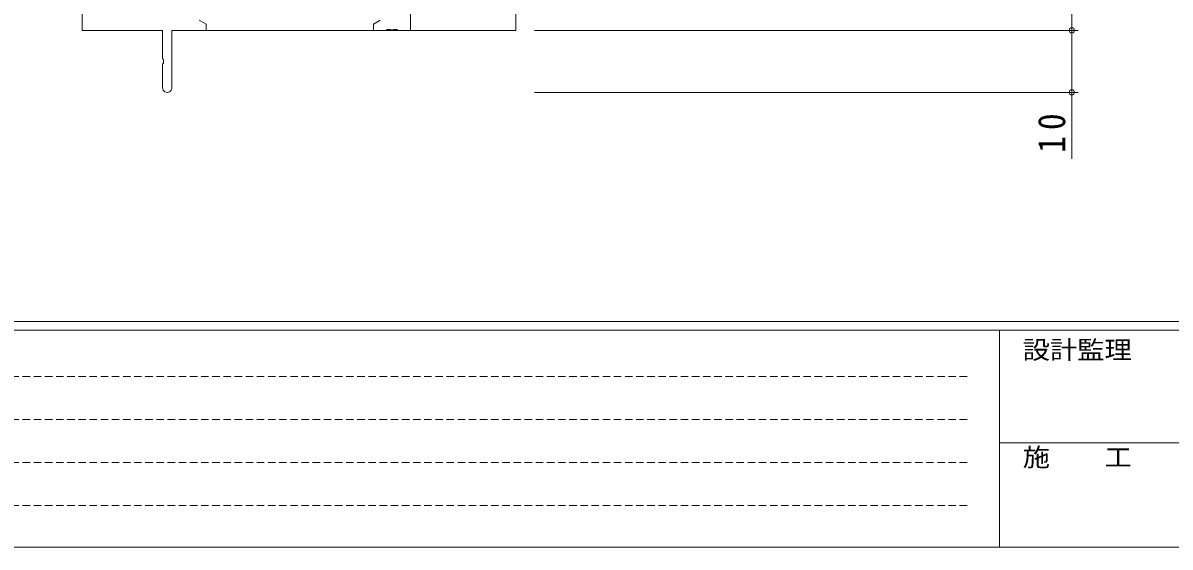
# Model space of a CAD drawing. Units: millimetres on the paper. Extents: x -420 to 373, y -297 to 267.
# Drawn here: x -317.6 to -132.6, y -297 to -212.5 of the extents above; entities that cross this region are included whole.
import ezdxf
from ezdxf.enums import TextEntityAlignment as Align

# ---------------------------------------------------------------- set-up
doc = ezdxf.new("R2010")
doc.units = ezdxf.units.MM
doc.linetypes.add('DASHED1', pattern=[1.8, 1.2, -0.6])
for name, color, linetype, lineweight in [('0-1_YKK_ZWAK', 7, 'Continuous', 9), ('0-3_YKK_11', 7, 'Continuous', 9), ('0-4_YKK_12', 2, 'Continuous', 9), ('0-7_YKK_D', 6, 'Continuous', 9)]:
    doc.layers.add(name, color=color, linetype=linetype, lineweight=lineweight)
doc.styles.add('ＭＳ ゴシック', font='')
doc.styles.get('ＭＳ ゴシック').set_extended_font_data('MS Gothic')

msp = doc.modelspace()

# ---------------------------------------------------------------- linework, layer by layer
at = {"layer": '0-1_YKK_ZWAK'}
for p, q in [((352.3, -260.6), (-417.7, -260.6)), ((314.5, -262), (-417.7, -262)), ((-160.1, -262), (-160.1, -297)), ((-160.1, -280.199), (-31.3, -280.199)), ((-417.7, -297), (314.5, -297))]:
    msp.add_line(p, q, dxfattribs=at)
at = {"layer": '0-1_YKK_ZWAK', "linetype": 'DASHED1'}
for p, q in [((-413.101, -269.512), (-164.909, -269.512)), ((-413.101, -276.441), (-164.909, -276.441)), ((-413.101, -283.37), (-164.909, -283.37)), ((-413.101, -290.298), (-164.909, -290.298))]:
    msp.add_line(p, q, dxfattribs=at)
at = {"layer": '0-3_YKK_11'}
for p, q in [((-255.105, -201.657), (-255.105, -213.657)), ((-308.105, -213.657), (-308.105, -202.357)), ((-289.196, -212.027), (-288.105, -212.657)), ((-288.105, -212.657), (-288.105, -213.657)), ((-261.105, -212.657), (-260.014, -212.027)), ((-261.105, -213.657), (-261.105, -212.657)), ((-295.105, -213.657), (-308.105, -213.657)), ((-295.105, -218.199), (-295.105, -213.657)), ((-293.605, -213.657), (-293.605, -222.907)), ((-288.105, -213.657), (-293.605, -213.657)), ((-259.063, -213.657), (-261.105, -213.657)), ((-258.88, -213.537), (-259.063, -213.657)), ((-258.33, -213.537), (-258.88, -213.537)), ((-258.147, -213.657), (-258.33, -213.537)), ((-258.063, -213.657), (-258.147, -213.657)), ((-257.88, -213.537), (-258.063, -213.657)), ((-257.33, -213.537), (-257.88, -213.537)), ((-257.147, -213.657), (-257.33, -213.537)), ((-255.105, -213.657), (-257.147, -213.657)), ((-294.985, -218.382), (-295.105, -218.199)), ((-294.985, -218.932), (-294.985, -218.382)), ((-295.105, -219.116), (-294.985, -218.932)), ((-295.105, -222.907), (-295.105, -219.116))]:
    msp.add_line(p, q, dxfattribs=at)
msp.add_arc((-294.355, -222.907), 0.75, 179.99998, 0, dxfattribs=at)
at = {"layer": '0-4_YKK_12'}
for p in [(-238.105, -198.157), (-293.605, -213.657)]:
    msp.add_line(p, (-238.105, -213.657), dxfattribs=at)
at = {"layer": '0-7_YKK_D'}
for p, q in [((-148.405, -158.657), (-148.405, -213.657)), ((-235.105, -213.657), (-147.405, -213.657)), ((-235.105, -213.657), (-147.405, -213.657)), ((-148.405, -213.657), (-148.405, -223.657)), ((-235.105, -223.657), (-147.405, -223.657)), ((-148.405, -223.657), (-148.405, -234.397))]:
    msp.add_line(p, q, dxfattribs=at)
for centre in [(-148.405, -213.657), (-148.405, -213.657), (-148.405, -223.657)]:
    msp.add_circle(centre, 0.425, dxfattribs=at)

# ---------------------------------------------------------------- texts
at = {"layer": '0-1_YKK_ZWAK', "style": 'ＭＳ ゴシック', "width": 1.1}
for s, p in [('設計監理', (-156.331, -267.533)), ('施\u3000\u3000工', (-156.331, -284.854))]:
    msp.add_text(s, height=2.933, dxfattribs=at).set_placement(p, align=Align.BOTTOM_LEFT)
at = {"layer": '0-7_YKK_D', "color": 3, "insert": (-149.405, -233.397), "char_height": 4.399, "attachment_point": 7, "rotation": 90, "style": 'ＭＳ ゴシック'}
msp.add_mtext('\\T1.36;\\W0.9;10', dxfattribs=at)

doc.saveas('drawing.dxf')
